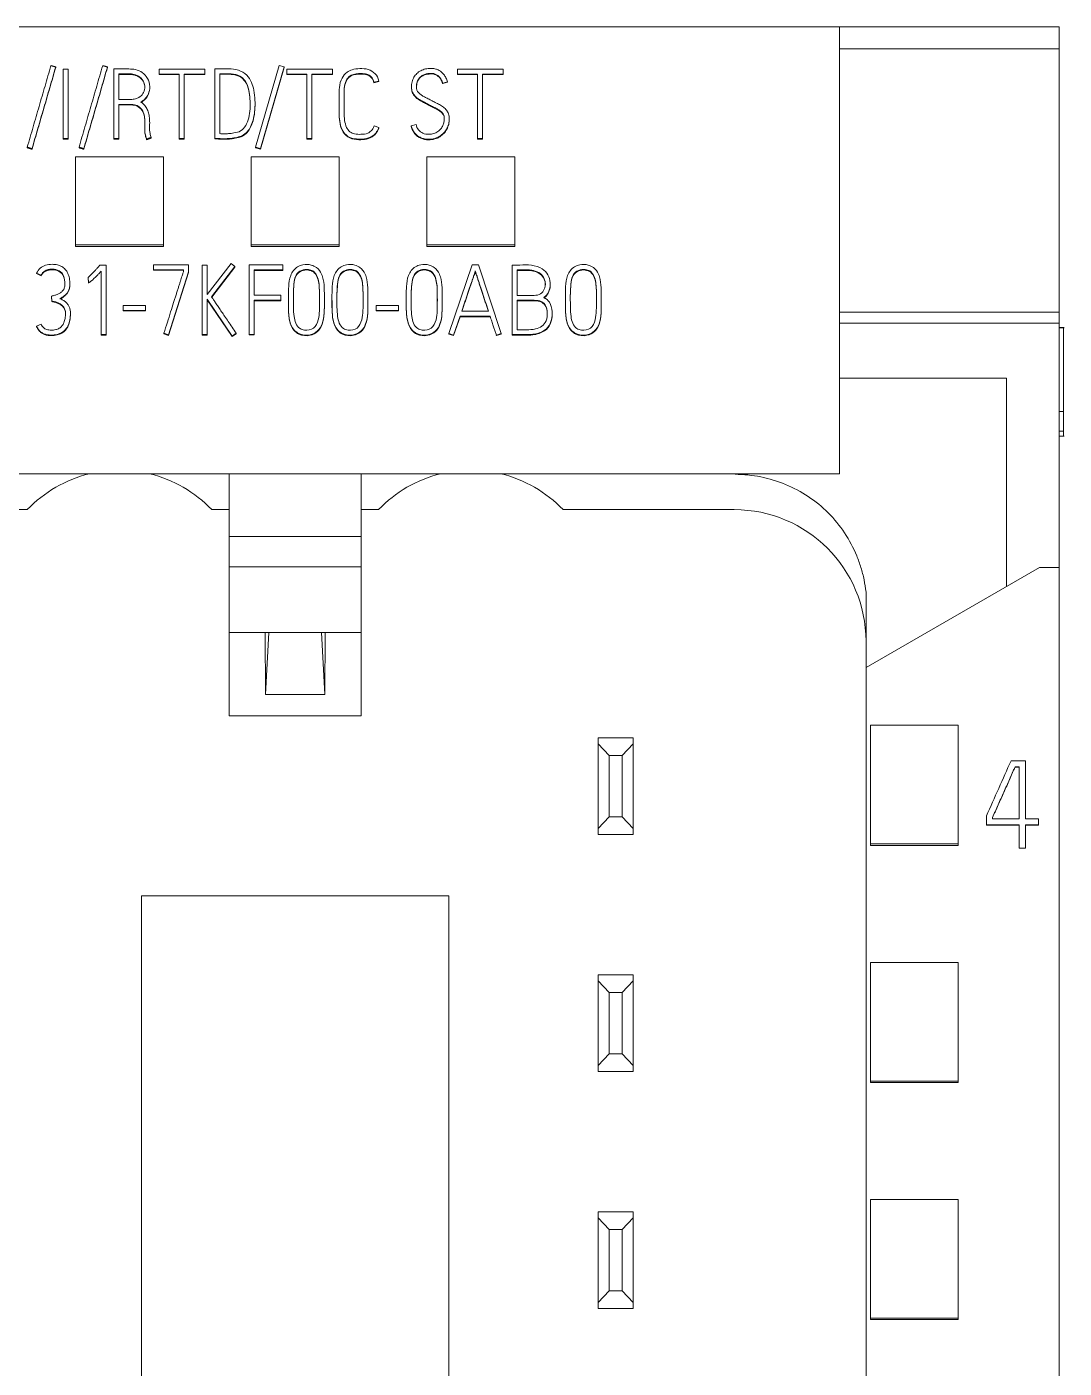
# Model space of a CAD drawing. Header units: millimetres. Extents: x 0 to 594, y 0 to 420.
# Drawn here: x 113.73 to 137.36, y 347.64 to 378.2 of the extents above; entities that cross this region are included whole.
import ezdxf

# ---------------------------------------------------------------- set-up
doc = ezdxf.new("R2010")
doc.units = ezdxf.units.MM
doc.layers.add('1', color=7, linetype='Continuous')

msp = doc.modelspace()

# ---------------------------------------------------------------- linework, layer by layer
at = {"layer": '1', "color": 7, "linetype": 'Continuous', "lineweight": 13}
for p, q in [((132.244, 378.201), (107.444, 378.201)), ((132.244, 378.201), (137.244, 378.201)), ((132.244, 368.018), (132.244, 378.201)), ((137.244, 378.201), (137.244, 377.701)), ((137.244, 377.701), (132.244, 377.701)), ((137.244, 371.701), (137.244, 377.701)), ((114.391, 377.287), (114.391, 377.274)), ((115.57, 377.287), (115.57, 377.274)), ((116.744, 377.126), (116.744, 377.114)), ((117.789, 377.126), (117.789, 377.114)), ((119.482, 377.318), (118.943, 375.458)), ((119.052, 375.427), (119.591, 377.287)), ((119.052, 375.414), (119.591, 377.274)), ((119.591, 377.287), (119.482, 377.318)), ((119.591, 377.287), (119.591, 377.274)), ((119.651, 377.126), (119.651, 377.114)), ((120.696, 377.126), (120.696, 377.114)), ((123.539, 377.239), (123.539, 377.126)), ((124.584, 377.239), (123.539, 377.239)), ((123.539, 377.126), (123.539, 377.114)), ((123.539, 377.126), (123.996, 377.126)), ((123.996, 377.126), (123.996, 375.654)), ((124.109, 375.654), (124.109, 377.126)), ((124.109, 377.126), (124.584, 377.126)), ((124.584, 377.126), (124.584, 377.239)), ((124.584, 377.126), (124.584, 377.114)), ((116.533, 376.819), (116.533, 376.84)), ((121.748, 376.966), (121.639, 376.939)), ((121.748, 376.953), (121.639, 376.927)), ((121.639, 376.939), (121.639, 376.927)), ((121.748, 376.966), (121.748, 376.953)), ((122.493, 376.83), (122.493, 376.817)), ((123.204, 376.919), (123.312, 376.95)), ((123.204, 376.907), (123.312, 376.938)), ((123.204, 376.919), (123.204, 376.907)), ((123.312, 376.95), (123.312, 376.938)), ((123.539, 377.114), (123.996, 377.114)), ((124.109, 377.114), (124.584, 377.114)), ((120.845, 376.604), (120.845, 376.592)), ((118.93, 376.424), (118.93, 376.437)), ((120.844, 376.304), (120.844, 376.292)), ((120.845, 376.469), (120.845, 376.482)), ((121.641, 375.942), (121.746, 375.905)), ((121.746, 375.905), (121.746, 375.892)), ((122.596, 375.977), (122.487, 375.947)), ((122.487, 375.947), (122.487, 375.934)), ((123.355, 376.092), (123.355, 376.105)), ((114.562, 375.654), (114.562, 375.641)), ((114.673, 375.654), (114.673, 375.641)), ((115.712, 375.654), (115.712, 375.641)), ((115.825, 375.654), (115.825, 375.641)), ((116.419, 375.87), (116.419, 375.851)), ((116.462, 375.643), (116.462, 375.63)), ((116.566, 375.682), (116.566, 375.67)), ((117.201, 375.654), (117.201, 375.641)), ((117.314, 375.654), (117.314, 375.641)), ((118.015, 375.665), (118.015, 375.652)), ((120.108, 375.654), (120.108, 375.641)), ((120.221, 375.654), (120.221, 375.641)), ((123.996, 375.654), (124.109, 375.654)), ((123.996, 375.654), (123.996, 375.641)), ((123.996, 375.641), (124.109, 375.641)), ((124.109, 375.654), (124.109, 375.641)), ((113.743, 375.458), (113.743, 375.445)), ((113.852, 375.427), (113.852, 375.414)), ((114.922, 375.458), (114.922, 375.445)), ((115.031, 375.427), (115.031, 375.414)), ((118.943, 375.458), (119.052, 375.427)), ((118.943, 375.458), (118.943, 375.445)), ((118.943, 375.445), (119.052, 375.414)), ((119.052, 375.427), (119.052, 375.414)), ((114.844, 375.237), (114.844, 373.238)), ((116.844, 375.237), (114.844, 375.237)), ((116.844, 373.238), (116.844, 375.237)), ((118.844, 375.237), (118.844, 373.238)), ((120.844, 375.237), (118.844, 375.237)), ((120.844, 373.238), (120.844, 375.237)), ((122.844, 375.237), (122.844, 373.238)), ((124.844, 375.237), (122.844, 375.237)), ((124.844, 373.238), (124.844, 375.237)), ((114.844, 373.238), (114.844, 373.2)), ((114.844, 373.238), (116.844, 373.238)), ((114.844, 373.2), (116.844, 373.2)), ((116.844, 373.238), (116.844, 373.2)), ((118.844, 373.238), (118.844, 373.2)), ((118.844, 373.238), (120.844, 373.238)), ((118.844, 373.2), (120.844, 373.2)), ((120.844, 373.238), (120.844, 373.2)), ((122.844, 373.238), (122.844, 373.2)), ((122.844, 373.238), (124.844, 373.238)), ((122.844, 373.2), (124.844, 373.2)), ((124.844, 373.238), (124.844, 373.2)), ((113.956, 372.592), (113.956, 372.58)), ((113.956, 372.592), (114.059, 372.542)), ((113.956, 372.58), (114.059, 372.529)), ((114.059, 372.542), (114.059, 372.529)), ((115.397, 372.768), (115.537, 372.768)), ((115.426, 371.188), (115.426, 372.632)), ((115.537, 372.768), (115.537, 371.188)), ((116.617, 372.779), (116.617, 372.667)), ((117.416, 372.779), (116.617, 372.779)), ((116.617, 372.667), (116.617, 372.655)), ((116.617, 372.667), (117.305, 372.667)), ((116.617, 372.655), (117.305, 372.655)), ((116.961, 371.184), (117.416, 372.619)), ((116.961, 371.171), (117.416, 372.606)), ((117.305, 372.667), (117.305, 372.636)), ((117.416, 372.619), (117.416, 372.779)), ((117.416, 372.619), (117.416, 372.606)), ((117.727, 372.773), (117.727, 371.19)), ((117.84, 372.773), (117.727, 372.773)), ((118.384, 372.806), (117.84, 372.104)), ((117.84, 372.104), (117.84, 372.773)), ((117.94, 372.049), (118.472, 372.74)), ((117.944, 372.042), (118.472, 372.727)), ((118.472, 372.74), (118.384, 372.806)), ((118.472, 372.74), (118.472, 372.727)), ((118.799, 372.777), (118.799, 371.195)), ((119.56, 372.777), (118.799, 372.777)), ((118.912, 372.084), (118.912, 372.665)), ((118.912, 372.665), (119.56, 372.665)), ((118.912, 372.652), (119.56, 372.652)), ((119.56, 372.665), (119.56, 372.777)), ((119.56, 372.665), (119.56, 372.652)), ((123.876, 372.779), (123.346, 371.214)), ((124.018, 372.779), (123.876, 372.779)), ((123.947, 372.639), (123.947, 372.626)), ((124.535, 371.214), (124.018, 372.779)), ((124.786, 371.19), (124.786, 372.775)), ((124.899, 372.663), (124.899, 372.082)), ((114.713, 372.332), (114.713, 372.353)), ((115.128, 372.494), (115.128, 372.481)), ((115.135, 372.377), (115.128, 372.494)), ((115.135, 372.364), (115.128, 372.481)), ((115.135, 372.377), (115.135, 372.364)), ((125.654, 372.327), (125.654, 372.348)), ((114.296, 372.064), (114.296, 372.051)), ((114.296, 372.064), (114.303, 371.954)), ((114.296, 372.051), (114.303, 371.941)), ((114.303, 371.954), (114.303, 371.941)), ((117.84, 371.19), (117.84, 371.994)), ((117.84, 371.994), (118.408, 371.157)), ((117.84, 371.981), (118.408, 371.144)), ((119.52, 372.084), (118.912, 372.084)), ((118.912, 371.195), (118.912, 371.974)), ((118.912, 371.974), (119.52, 371.974)), ((118.912, 371.961), (119.52, 371.961)), ((119.52, 371.974), (119.52, 372.084)), ((119.52, 371.974), (119.52, 371.961)), ((119.69, 372.041), (119.69, 372.028)), ((120.51, 371.998), (120.51, 372.01)), ((120.682, 372.041), (120.682, 372.028)), ((121.502, 371.998), (121.502, 372.01)), ((122.373, 372.041), (122.373, 372.028)), ((123.193, 371.998), (123.193, 372.01)), ((124.899, 371.972), (124.899, 371.3)), ((125.997, 372.041), (125.997, 372.028)), ((126.816, 371.998), (126.816, 372.01)), ((114.727, 371.645), (114.727, 371.667)), ((115.927, 371.853), (115.927, 371.741)), ((116.433, 371.853), (115.927, 371.853)), ((115.927, 371.741), (115.927, 371.728)), ((115.927, 371.741), (116.433, 371.741)), ((115.927, 371.728), (116.433, 371.728)), ((116.433, 371.741), (116.433, 371.853)), ((116.433, 371.741), (116.433, 371.728)), ((121.692, 371.853), (121.692, 371.741)), ((122.198, 371.853), (121.692, 371.853)), ((121.692, 371.741), (121.692, 371.728)), ((121.692, 371.741), (122.198, 371.741)), ((121.692, 371.728), (122.198, 371.728)), ((122.198, 371.741), (122.198, 371.853)), ((122.198, 371.741), (122.198, 371.728)), ((124.247, 371.721), (123.636, 371.721)), ((125.699, 371.655), (125.699, 371.668)), ((132.244, 371.701), (137.244, 371.701)), ((137.244, 371.702), (137.244, 371.451)), ((114.059, 371.426), (113.956, 371.38)), ((113.956, 371.38), (113.956, 371.367)), ((123.452, 371.179), (123.599, 371.608)), ((123.452, 371.167), (123.599, 371.596)), ((123.599, 371.608), (123.599, 371.596)), ((123.599, 371.608), (124.284, 371.608)), ((123.599, 371.596), (124.284, 371.596)), ((124.284, 371.608), (124.284, 371.596)), ((132.244, 371.451), (137.244, 371.451)), ((137.244, 371.451), (137.244, 365.882)), ((137.357, 371.351), (137.244, 371.351)), ((137.357, 371.345), (137.244, 371.345)), ((115.426, 371.188), (115.426, 371.175)), ((115.537, 371.188), (115.426, 371.188)), ((115.537, 371.175), (115.426, 371.175)), ((115.537, 371.188), (115.537, 371.175)), ((116.855, 371.219), (116.961, 371.184)), ((116.855, 371.219), (116.855, 371.206)), ((116.855, 371.206), (116.961, 371.171)), ((116.961, 371.184), (116.961, 371.171)), ((117.727, 371.19), (117.727, 371.178)), ((117.727, 371.19), (117.84, 371.19)), ((117.727, 371.178), (117.84, 371.178)), ((117.84, 371.19), (117.84, 371.178)), ((118.408, 371.157), (118.501, 371.221)), ((118.408, 371.144), (118.501, 371.208)), ((118.408, 371.157), (118.408, 371.144)), ((118.501, 371.221), (118.501, 371.208)), ((118.799, 371.195), (118.912, 371.195)), ((118.799, 371.195), (118.799, 371.182)), ((118.799, 371.182), (118.912, 371.182)), ((118.912, 371.195), (118.912, 371.182)), ((123.346, 371.214), (123.346, 371.202)), ((123.346, 371.214), (123.452, 371.179)), ((123.346, 371.202), (123.452, 371.167)), ((123.452, 371.179), (123.452, 371.167)), ((124.424, 371.174), (124.426, 371.167)), ((124.426, 371.179), (124.535, 371.214)), ((124.426, 371.167), (124.535, 371.202)), ((124.426, 371.179), (124.426, 371.167)), ((124.535, 371.214), (124.535, 371.202)), ((124.786, 371.19), (124.786, 371.178)), ((132.244, 370.196), (136.044, 370.196)), ((136.044, 365.449), (136.044, 370.196)), ((137.344, 369.436), (137.244, 369.436)), ((137.344, 369.436), (137.344, 368.986)), ((137.344, 368.986), (137.244, 368.986)), ((137.244, 368.876), (137.357, 368.876)), ((137.244, 368.874), (137.357, 368.874)), ((132.244, 368.018), (107.444, 368.018)), ((118.344, 368.018), (118.344, 366.591)), ((121.344, 368.018), (121.344, 366.591)), ((113.744, 367.201), (109.844, 367.201)), ((118.344, 367.201), (117.944, 367.201)), ((121.744, 367.201), (121.344, 367.201)), ((129.844, 367.201), (125.944, 367.201)), ((118.344, 366.591), (118.344, 365.902)), ((118.344, 366.591), (121.344, 366.591)), ((121.344, 366.591), (121.344, 365.902)), ((118.344, 365.902), (118.344, 364.401)), ((118.344, 365.902), (121.344, 365.902)), ((121.344, 365.902), (121.344, 364.401)), ((132.844, 363.601), (136.794, 365.882)), ((137.244, 365.882), (136.794, 365.882)), ((137.244, 365.882), (137.244, 252.464)), ((132.844, 365.322), (132.844, 363.601)), ((118.344, 364.401), (118.344, 362.501)), ((118.344, 364.401), (121.344, 364.401)), ((119.162, 364.401), (119.17, 362.991)), ((119.244, 364.401), (119.17, 362.991)), ((120.518, 362.991), (120.444, 364.401)), ((120.518, 362.991), (120.526, 364.401)), ((121.344, 364.401), (121.344, 362.501)), ((132.844, 254.786), (132.844, 363.601)), ((119.17, 362.991), (120.518, 362.991)), ((121.344, 362.501), (118.344, 362.501)), ((132.944, 359.584), (132.944, 362.288)), ((132.944, 362.288), (134.944, 362.288)), ((134.944, 359.584), (134.944, 362.288)), ((126.744, 362.001), (127.544, 362.001)), ((126.744, 361.868), (126.744, 362.001)), ((126.994, 361.601), (126.744, 361.868)), ((126.744, 359.935), (126.744, 361.868)), ((127.544, 361.868), (127.294, 361.601)), ((127.544, 362.001), (127.544, 361.868)), ((127.544, 361.868), (127.544, 359.935)), ((127.294, 361.601), (126.994, 361.601)), ((126.994, 361.601), (126.994, 360.201)), ((127.294, 360.201), (127.294, 361.601)), ((136.147, 361.481), (136.477, 361.481)), ((136.238, 361.343), (136.238, 361.336)), ((136.335, 361.343), (136.238, 361.343)), ((136.238, 361.336), (136.335, 361.336)), ((136.335, 360.156), (136.335, 361.343)), ((136.477, 361.481), (136.477, 360.156)), ((126.744, 359.935), (126.994, 360.201)), ((126.994, 360.201), (127.294, 360.201)), ((127.294, 360.201), (127.544, 359.935)), ((135.586, 360.018), (135.586, 360.222)), ((135.586, 360.018), (135.586, 360.012)), ((136.335, 360.018), (135.586, 360.018)), ((135.586, 360.012), (136.335, 360.012)), ((135.725, 360.192), (135.725, 360.156)), ((135.725, 360.156), (136.335, 360.156)), ((136.335, 359.491), (136.335, 360.018)), ((136.477, 360.156), (136.771, 360.156)), ((136.477, 360.018), (136.477, 359.491)), ((136.771, 360.018), (136.477, 360.018)), ((136.477, 360.012), (136.771, 360.012)), ((136.771, 360.156), (136.771, 360.018)), ((136.771, 360.018), (136.771, 360.012)), ((126.744, 359.801), (126.744, 359.935)), ((127.544, 359.801), (126.744, 359.801)), ((127.544, 359.935), (127.544, 359.801)), ((132.944, 359.55), (132.944, 359.584)), ((132.944, 359.584), (134.944, 359.584)), ((132.944, 359.55), (134.944, 359.55)), ((134.944, 359.55), (134.944, 359.584)), ((136.335, 359.491), (136.335, 359.485)), ((136.477, 359.491), (136.335, 359.491)), ((136.335, 359.485), (136.477, 359.485)), ((136.477, 359.491), (136.477, 359.485)), ((116.344, 358.401), (123.344, 358.401)), ((116.344, 257.501), (116.344, 358.401)), ((123.344, 358.401), (123.344, 257.501)), ((132.944, 354.183), (132.944, 356.886)), ((132.944, 356.886), (134.944, 356.886)), ((134.944, 354.183), (134.944, 356.886)), ((126.744, 356.601), (127.544, 356.601)), ((126.744, 356.468), (126.744, 356.601)), ((126.994, 356.201), (126.744, 356.468)), ((126.744, 354.535), (126.744, 356.468)), ((127.544, 356.468), (127.294, 356.201)), ((127.544, 356.601), (127.544, 356.468)), ((127.544, 356.468), (127.544, 354.535)), ((127.294, 356.201), (126.994, 356.201)), ((126.994, 356.201), (126.994, 354.801)), ((127.294, 354.801), (127.294, 356.201)), ((126.744, 354.535), (126.994, 354.801)), ((126.744, 354.401), (126.744, 354.535)), ((126.994, 354.801), (127.294, 354.801)), ((127.294, 354.801), (127.544, 354.535)), ((127.544, 354.535), (127.544, 354.401)), ((127.544, 354.401), (126.744, 354.401)), ((132.944, 354.183), (134.944, 354.183)), ((132.944, 354.15), (132.944, 354.183)), ((132.944, 354.15), (134.944, 354.15)), ((134.944, 354.15), (134.944, 354.183)), ((132.944, 348.781), (132.944, 351.484)), ((132.944, 351.484), (134.944, 351.484)), ((134.944, 348.781), (134.944, 351.484)), ((126.744, 351.201), (127.544, 351.201)), ((126.744, 351.068), (126.744, 351.201)), ((127.544, 351.201), (127.544, 351.068)), ((126.994, 350.801), (126.744, 351.068)), ((126.744, 349.135), (126.744, 351.068)), ((127.544, 351.068), (127.294, 350.801)), ((127.544, 351.068), (127.544, 349.135)), ((127.294, 350.801), (126.994, 350.801)), ((126.994, 350.801), (126.994, 349.401)), ((127.294, 349.401), (127.294, 350.801)), ((126.744, 349.135), (126.994, 349.401)), ((126.994, 349.401), (127.294, 349.401)), ((127.294, 349.401), (127.544, 349.135)), ((126.744, 349.001), (126.744, 349.135)), ((127.544, 349.001), (126.744, 349.001)), ((127.544, 349.135), (127.544, 349.001)), ((132.944, 348.75), (132.944, 348.781)), ((132.944, 348.781), (134.944, 348.781)), ((132.944, 348.75), (134.944, 348.75)), ((134.944, 348.75), (134.944, 348.781))]:
    msp.add_line(p, q, dxfattribs=at)
for centre, radius, start, end in [((115.844, 365.201), 2.9, 103.753, 136.3972), ((115.844, 365.201), 2.9, 43.6028, 76.247), ((123.844, 365.201), 2.9, 103.753, 136.3972), ((123.844, 365.201), 2.9, 43.6028, 76.247), ((129.844, 364.201), 3, 0, 90)]:
    msp.add_arc(centre, radius, start, end, dxfattribs=at)
msp.add_ellipse((113.278, 250.351), major_axis=(434.343, 981.536), ratio=0.022534, start_param=1.46731, end_param=1.4686, dxfattribs=at)
for points, degree in [([(114.283, 377.318), (113.743, 375.458)], 1), ([(113.852, 375.427), (114.391, 377.287)], 1), ([(113.852, 375.414), (114.391, 377.274)], 1), ([(114.391, 377.287), (114.283, 377.318)], 1), ([(114.562, 375.654), (114.562, 377.236)], 1), ([(114.562, 377.236), (114.673, 377.236)], 1), ([(114.673, 377.236), (114.673, 375.654)], 1), ([(114.922, 375.458), (115.461, 377.318)], 1), ([(115.57, 377.287), (115.031, 375.427)], 1), ([(115.57, 377.274), (115.031, 375.414)], 1), ([(115.461, 377.318), (115.57, 377.287)], 1), ([(115.712, 375.654), (115.712, 377.241)], 1), ([(115.825, 377.129), (115.825, 376.547)], 1), ([(116.744, 377.126), (116.744, 377.239)], 1), ([(116.744, 377.239), (117.789, 377.239)], 1), ([(117.201, 377.126), (116.744, 377.126)], 1), ([(117.201, 375.654), (117.201, 377.126)], 1), ([(117.314, 377.126), (117.314, 375.654)], 1), ([(117.789, 377.126), (117.314, 377.126)], 1), ([(117.789, 377.239), (117.789, 377.126)], 1), ([(118.015, 375.665), (118.015, 377.245)], 1), ([(118.128, 377.133), (118.128, 375.768)], 1), ([(119.651, 377.239), (119.651, 377.126)], 1), ([(120.696, 377.239), (119.651, 377.239)], 1), ([(119.651, 377.126), (120.108, 377.126)], 1), ([(120.108, 377.126), (120.108, 375.654)], 1), ([(120.221, 375.654), (120.221, 377.126)], 1), ([(120.221, 377.126), (120.696, 377.126)], 1), ([(120.696, 377.126), (120.696, 377.239)], 1), ([(117.201, 377.114), (116.744, 377.114)], 1), ([(117.789, 377.114), (117.314, 377.114)], 1), ([(119.651, 377.114), (120.108, 377.114)], 1), ([(120.221, 377.114), (120.696, 377.114)], 1), ([(115.825, 376.435), (115.825, 375.654)], 1), ([(114.673, 375.654), (114.562, 375.654)], 1), ([(114.673, 375.641), (114.562, 375.641)], 1), ([(115.825, 375.654), (115.712, 375.654)], 1), ([(115.825, 375.641), (115.712, 375.641)], 1), ([(116.566, 375.682), (116.462, 375.643)], 1), ([(116.566, 375.67), (116.462, 375.63)], 1), ([(117.314, 375.654), (117.201, 375.654)], 1), ([(117.314, 375.641), (117.201, 375.641)], 1), ([(120.108, 375.654), (120.221, 375.654)], 1), ([(120.108, 375.641), (120.221, 375.641)], 1), ([(113.743, 375.458), (113.852, 375.427)], 1), ([(113.743, 375.445), (113.852, 375.414)], 1), ([(115.031, 375.427), (114.922, 375.458)], 1), ([(115.031, 375.414), (114.922, 375.445)], 1), ([(132.729, 365.882), (132.757, 365.791), (132.804, 365.606), (132.834, 365.418), (132.844, 365.322)], 3)]:
    msp.add_open_spline(points, degree=degree, dxfattribs=at)
for points, knots in [([(115.712, 377.241), (115.772, 377.241), (115.876, 377.241), (116.028, 377.241), (116.176, 377.242), (116.333, 377.191), (116.471, 377.071), (116.542, 376.896), (116.528, 376.722), (116.466, 376.598), (116.393, 376.529), (116.347, 376.501), (116.327, 376.49)], [0, 0, 0, 0, 0.12344, 0.212385, 0.309987, 0.42512, 0.54091, 0.673529, 0.797304, 0.889185, 0.953588, 1, 1, 1, 1]), ([(115.825, 376.547), (115.87, 376.547), (115.932, 376.547), (116.023, 376.548), (116.106, 376.546), (116.2, 376.554), (116.3, 376.595), (116.389, 376.674), (116.426, 376.796), (116.414, 376.923), (116.344, 377.041), (116.219, 377.117), (116.087, 377.131), (115.958, 377.128), (115.873, 377.129), (115.825, 377.129)], [0, 0, 0, 0, 0.089288, 0.123818, 0.180598, 0.252983, 0.309178, 0.39404, 0.480521, 0.552186, 0.644985, 0.743769, 0.831148, 0.90497, 1, 1, 1, 1]), ([(116.42, 376.817), (116.42, 376.844), (116.409, 376.918), (116.344, 377.029), (116.219, 377.104), (116.087, 377.118), (115.958, 377.115), (115.873, 377.116), (115.825, 377.116)], [0, 0, 0, 0, 0.108412, 0.293173, 0.489849, 0.663819, 0.810797, 1, 1, 1, 1]), ([(118.015, 377.245), (118.071, 377.246), (118.175, 377.247), (118.354, 377.248), (118.555, 377.232), (118.748, 377.116), (118.858, 376.941), (118.912, 376.743), (118.931, 376.535), (118.931, 376.321), (118.904, 376.127), (118.852, 375.964), (118.78, 375.832), (118.678, 375.735), (118.547, 375.686), (118.419, 375.663), (118.294, 375.652), (118.162, 375.651), (118.069, 375.658), (118.015, 375.665)], [0, 0, 0, 0, 0.056943, 0.107616, 0.184523, 0.260876, 0.329966, 0.393781, 0.471964, 0.545416, 0.616265, 0.673522, 0.721942, 0.770903, 0.814889, 0.864088, 0.904492, 0.944165, 1, 1, 1, 1]), ([(118.128, 375.768), (118.159, 375.767), (118.226, 375.765), (118.333, 375.767), (118.461, 375.783), (118.612, 375.816), (118.732, 375.952), (118.793, 376.132), (118.822, 376.34), (118.818, 376.553), (118.796, 376.77), (118.729, 376.958), (118.582, 377.103), (118.405, 377.134), (118.252, 377.133), (118.165, 377.133), (118.128, 377.133)], [0, 0, 0, 0, 0.039718, 0.085391, 0.137353, 0.205809, 0.277792, 0.359236, 0.449004, 0.549223, 0.634175, 0.731709, 0.80125, 0.889293, 0.952557, 1, 1, 1, 1]), ([(118.819, 376.416), (118.819, 376.461), (118.814, 376.572), (118.796, 376.758), (118.729, 376.946), (118.582, 377.091), (118.405, 377.122), (118.252, 377.12), (118.165, 377.121), (118.128, 377.12)], [0, 0, 0, 0, 0.115337, 0.282058, 0.473471, 0.609948, 0.782735, 0.906892, 1, 1, 1, 1]), ([(121.746, 375.905), (121.738, 375.879), (121.712, 375.816), (121.626, 375.716), (121.473, 375.644), (121.284, 375.64), (121.084, 375.66), (120.922, 375.806), (120.861, 376.002), (120.841, 376.21), (120.846, 376.422), (120.844, 376.627), (120.847, 376.832), (120.889, 377.026), (121.006, 377.167), (121.153, 377.234), (121.32, 377.255), (121.507, 377.246), (121.682, 377.143), (121.733, 377.034), (121.748, 376.966)], [0, 0, 0, 0, 0.023749, 0.063372, 0.118592, 0.172501, 0.236244, 0.297229, 0.359591, 0.421629, 0.490644, 0.554667, 0.610982, 0.680492, 0.733777, 0.772528, 0.826559, 0.886213, 0.942216, 1, 1, 1, 1]), ([(121.639, 376.939), (121.629, 376.991), (121.592, 377.067), (121.473, 377.131), (121.351, 377.14), (121.233, 377.133), (121.11, 377.106), (121.005, 377.003), (120.96, 376.837), (120.957, 376.655), (120.958, 376.46), (120.957, 376.266), (120.962, 376.077), (121.002, 375.919), (121.081, 375.801), (121.207, 375.751), (121.346, 375.751), (121.481, 375.761), (121.589, 375.835), (121.627, 375.897), (121.641, 375.942)], [0, 0, 0, 0, 0.052928, 0.097969, 0.144851, 0.190624, 0.232935, 0.284925, 0.348337, 0.424764, 0.49245, 0.572241, 0.64631, 0.708712, 0.757514, 0.801091, 0.856423, 0.915681, 0.949914, 1, 1, 1, 1]), ([(121.639, 376.927), (121.629, 376.978), (121.592, 377.054), (121.473, 377.119), (121.351, 377.127), (121.233, 377.121), (121.11, 377.093), (121.005, 376.99), (120.96, 376.824), (120.957, 376.643), (120.958, 376.472), (120.958, 376.368), (120.958, 376.323)], [0, 0, 0, 0, 0.097342, 0.180178, 0.266401, 0.350584, 0.428399, 0.524015, 0.640638, 0.781197, 0.905681, 1, 1, 1, 1]), ([(122.487, 375.947), (122.496, 375.915), (122.519, 375.856), (122.568, 375.778), (122.631, 375.716), (122.706, 375.672), (122.793, 375.646), (122.878, 375.639), (122.956, 375.643), (123.022, 375.657), (123.083, 375.68), (123.138, 375.71), (123.188, 375.745), (123.231, 375.786), (123.268, 375.832), (123.299, 375.881), (123.323, 375.935), (123.341, 375.991), (123.352, 376.048), (123.356, 376.106), (123.352, 376.162), (123.34, 376.215), (123.318, 376.262), (123.29, 376.302), (123.257, 376.34), (123.219, 376.372), (123.178, 376.402), (123.133, 376.429), (123.085, 376.454), (123.035, 376.478), (122.986, 376.504), (122.939, 376.529), (122.894, 376.552), (122.852, 376.574), (122.811, 376.594), (122.773, 376.614), (122.738, 376.635), (122.706, 376.656), (122.677, 376.678), (122.653, 376.702), (122.633, 376.728), (122.617, 376.758), (122.608, 376.791), (122.606, 376.837), (122.609, 376.89), (122.621, 376.947), (122.642, 376.995), (122.67, 377.034), (122.7, 377.066), (122.734, 377.092), (122.771, 377.111), (122.808, 377.125), (122.846, 377.133), (122.881, 377.138), (122.913, 377.141), (122.946, 377.142), (122.98, 377.14), (123.017, 377.133), (123.049, 377.12), (123.078, 377.103), (123.104, 377.084), (123.126, 377.062), (123.145, 377.039), (123.162, 377.014), (123.176, 376.989), (123.187, 376.965), (123.197, 376.942), (123.202, 376.927), (123.204, 376.919)], [0, 0, 0, 0, 0.030216, 0.057834, 0.084112, 0.110126, 0.13699, 0.166062, 0.187444, 0.207786, 0.227532, 0.246694, 0.265147, 0.28321, 0.301078, 0.318906, 0.33698, 0.354995, 0.372624, 0.390132, 0.408102, 0.424528, 0.439934, 0.454952, 0.469937, 0.485134, 0.500714, 0.516729, 0.533253, 0.550073, 0.566929, 0.583824, 0.598837, 0.613277, 0.627146, 0.64033, 0.652736, 0.664395, 0.675364, 0.685785, 0.695827, 0.705789, 0.716159, 0.727332, 0.74751, 0.765141, 0.780786, 0.795151, 0.808601, 0.821478, 0.833928, 0.845962, 0.857807, 0.868933, 0.878649, 0.88698, 0.899043, 0.910208, 0.920757, 0.930874, 0.940594, 0.950061, 0.959303, 0.96829, 0.9771, 0.985473, 0.993098, 1, 1, 1, 1]), ([(123.312, 376.95), (123.303, 376.981), (123.281, 377.039), (123.233, 377.115), (123.174, 377.177), (123.105, 377.222), (123.026, 377.249), (122.948, 377.256), (122.877, 377.252), (122.815, 377.242), (122.757, 377.226), (122.704, 377.203), (122.656, 377.174), (122.615, 377.139), (122.579, 377.099), (122.549, 377.053), (122.524, 377.003), (122.506, 376.948), (122.496, 376.889), (122.492, 376.83), (122.496, 376.776), (122.507, 376.728), (122.527, 376.686), (122.553, 376.649), (122.583, 376.615), (122.618, 376.584), (122.656, 376.556), (122.698, 376.529), (122.743, 376.505), (122.79, 376.482), (122.837, 376.457), (122.883, 376.431), (122.929, 376.407), (122.973, 376.384), (123.017, 376.364), (123.058, 376.344), (123.096, 376.322), (123.131, 376.3), (123.163, 376.275), (123.189, 376.248), (123.212, 376.219), (123.23, 376.185), (123.239, 376.147), (123.242, 376.108), (123.24, 376.069), (123.233, 376.031), (123.223, 375.992), (123.208, 375.952), (123.188, 375.914), (123.162, 375.877), (123.131, 375.844), (123.094, 375.814), (123.051, 375.788), (123.002, 375.767), (122.946, 375.755), (122.862, 375.75), (122.752, 375.765), (122.644, 375.85), (122.604, 375.932), (122.596, 375.977)], [0, 0, 0, 0, 0.029502, 0.056552, 0.082213, 0.107035, 0.131706, 0.157625, 0.177725, 0.196768, 0.215008, 0.232485, 0.249262, 0.265692, 0.282067, 0.298646, 0.315747, 0.333416, 0.35172, 0.370963, 0.387214, 0.402039, 0.415923, 0.429557, 0.443355, 0.457518, 0.472137, 0.48722, 0.502837, 0.518847, 0.535063, 0.551489, 0.567151, 0.582304, 0.596956, 0.611001, 0.624363, 0.637091, 0.649186, 0.660727, 0.671894, 0.683121, 0.695107, 0.708316, 0.719066, 0.730707, 0.743348, 0.756492, 0.769735, 0.783289, 0.797204, 0.811603, 0.826753, 0.842746, 0.859925, 0.878764, 0.920226, 0.957605, 1, 1, 1, 1]), ([(122.607, 376.822), (122.607, 376.841), (122.61, 376.88), (122.621, 376.935), (122.642, 376.982), (122.67, 377.021), (122.7, 377.054), (122.734, 377.079), (122.771, 377.098), (122.808, 377.113), (122.846, 377.121), (122.881, 377.125), (122.913, 377.128), (122.946, 377.13), (122.98, 377.128), (123.017, 377.12), (123.049, 377.107), (123.078, 377.09), (123.104, 377.071), (123.126, 377.049), (123.145, 377.026), (123.162, 377.002), (123.176, 376.977), (123.187, 376.952), (123.197, 376.929), (123.202, 376.914), (123.204, 376.907)], [0, 0, 0, 0, 0.065823, 0.131059, 0.188942, 0.242091, 0.291852, 0.339495, 0.385558, 0.430084, 0.473906, 0.515072, 0.551021, 0.581842, 0.626473, 0.667782, 0.706813, 0.744244, 0.780205, 0.815232, 0.849428, 0.882676, 0.915274, 0.946254, 0.974465, 1, 1, 1, 1]), ([(116.533, 376.816), (116.532, 376.776), (116.519, 376.691), (116.466, 376.585), (116.393, 376.516), (116.347, 376.488), (116.327, 376.478)], [0, 0, 0, 0, 0.287457, 0.610451, 0.836848, 1, 1, 1, 1]), ([(122.494, 376.823), (122.493, 376.82), (122.493, 376.8), (122.496, 376.763), (122.507, 376.715), (122.527, 376.673), (122.553, 376.636), (122.583, 376.602), (122.618, 376.571), (122.656, 376.543), (122.698, 376.517), (122.743, 376.493), (122.79, 376.469), (122.837, 376.444), (122.883, 376.418), (122.929, 376.394), (122.973, 376.372), (123.017, 376.351), (123.058, 376.331), (123.096, 376.31), (123.131, 376.287), (123.163, 376.262), (123.189, 376.235), (123.212, 376.206), (123.23, 376.173), (123.239, 376.135), (123.241, 376.108), (123.241, 376.094)], [0, 0, 0, 0, 0.008262, 0.056111, 0.099761, 0.14064, 0.180782, 0.221408, 0.263107, 0.306149, 0.350557, 0.396538, 0.443676, 0.491422, 0.539784, 0.585899, 0.630514, 0.673652, 0.715005, 0.754346, 0.79182, 0.827432, 0.861414, 0.894293, 0.927346, 0.962637, 1, 1, 1, 1]), ([(116.462, 375.643), (116.453, 375.666), (116.435, 375.724), (116.418, 375.811), (116.42, 375.92), (116.421, 376.034), (116.415, 376.164), (116.379, 376.294), (116.284, 376.399), (116.161, 376.436), (116.039, 376.435), (115.931, 376.435), (115.855, 376.435), (115.825, 376.435)], [0, 0, 0, 0, 0.058362, 0.147548, 0.210274, 0.321349, 0.421076, 0.521608, 0.638952, 0.741815, 0.819433, 0.927807, 1, 1, 1, 1]), ([(116.42, 375.962), (116.42, 375.983), (116.42, 376.046), (116.415, 376.151), (116.379, 376.281), (116.284, 376.386), (116.161, 376.424), (116.039, 376.422), (115.931, 376.423), (115.855, 376.422), (115.825, 376.422)], [0, 0, 0, 0, 0.070739, 0.207293, 0.344948, 0.505625, 0.646474, 0.752753, 0.901148, 1, 1, 1, 1]), ([(116.327, 376.49), (116.347, 376.477), (116.395, 376.442), (116.455, 376.366), (116.503, 376.267), (116.524, 376.161), (116.531, 376.062), (116.531, 375.958), (116.527, 375.863), (116.538, 375.765), (116.554, 375.712), (116.566, 375.682)], [0, 0, 0, 0, 0.081763, 0.203225, 0.323939, 0.453577, 0.56931, 0.663931, 0.810036, 0.892891, 1, 1, 1, 1]), ([(118.93, 376.424), (118.93, 376.385), (118.926, 376.277), (118.904, 376.115), (118.852, 375.951), (118.78, 375.82), (118.678, 375.722), (118.547, 375.673), (118.419, 375.65), (118.294, 375.639), (118.162, 375.638), (118.069, 375.645), (118.015, 375.652)], [0, 0, 0, 0, 0.08269, 0.225657, 0.341197, 0.438905, 0.537703, 0.626462, 0.725741, 0.807274, 0.887329, 1, 1, 1, 1]), ([(121.746, 375.892), (121.738, 375.867), (121.712, 375.804), (121.626, 375.703), (121.473, 375.631), (121.284, 375.627), (121.084, 375.647), (120.922, 375.793), (120.861, 375.989), (120.845, 376.157), (120.844, 376.258), (120.844, 376.292)], [0, 0, 0, 0, 0.052439, 0.139927, 0.261857, 0.380889, 0.521635, 0.656293, 0.793992, 0.930972, 1, 1, 1, 1]), ([(122.487, 375.934), (122.496, 375.902), (122.519, 375.843), (122.568, 375.765), (122.631, 375.703), (122.706, 375.659), (122.793, 375.633), (122.878, 375.626), (122.956, 375.631), (123.022, 375.644), (123.083, 375.667), (123.138, 375.697), (123.188, 375.732), (123.231, 375.773), (123.268, 375.819), (123.299, 375.869), (123.323, 375.922), (123.341, 375.978), (123.352, 376.035), (123.355, 376.074), (123.355, 376.093), (123.355, 376.094)], [0, 0, 0, 0, 0.077352, 0.148056, 0.215328, 0.281923, 0.350695, 0.425118, 0.479856, 0.531932, 0.582482, 0.631538, 0.678776, 0.725017, 0.770759, 0.816399, 0.862669, 0.908787, 0.953917, 0.998739, 1, 1, 1, 1]), ([(116.462, 375.63), (116.453, 375.653), (116.435, 375.712), (116.42, 375.786), (116.419, 375.838), (116.419, 375.852)], [0, 0, 0, 0, 0.32064, 0.810631, 1, 1, 1, 1]), ([(114.487, 372.013), (114.496, 372.018), (114.514, 372.027), (114.54, 372.042), (114.567, 372.058), (114.593, 372.076), (114.618, 372.098), (114.641, 372.121), (114.661, 372.148), (114.679, 372.178), (114.694, 372.211), (114.706, 372.249), (114.712, 372.292), (114.715, 372.368), (114.707, 372.468), (114.673, 372.584), (114.614, 372.676), (114.531, 372.744), (114.427, 372.784), (114.3, 372.795), (114.162, 372.78), (114.033, 372.709), (113.976, 372.635), (113.956, 372.592)], [0, 0, 0, 0, 0.019459, 0.039301, 0.05955, 0.080105, 0.100989, 0.122386, 0.144292, 0.16684, 0.190353, 0.215738, 0.244087, 0.27581, 0.363621, 0.439823, 0.508996, 0.575574, 0.644592, 0.722009, 0.822031, 0.909956, 1, 1, 1, 1]), ([(114.059, 372.542), (114.063, 372.551), (114.073, 372.569), (114.091, 372.593), (114.11, 372.613), (114.13, 372.63), (114.152, 372.644), (114.174, 372.655), (114.196, 372.664), (114.219, 372.671), (114.243, 372.675), (114.266, 372.678), (114.289, 372.68), (114.359, 372.682), (114.478, 372.663), (114.59, 372.52), (114.603, 372.388), (114.598, 372.295), (114.589, 372.255), (114.574, 372.22), (114.553, 372.191), (114.529, 372.165), (114.502, 372.144), (114.471, 372.125), (114.439, 372.109), (114.404, 372.097), (114.368, 372.086), (114.332, 372.075), (114.308, 372.067), (114.296, 372.064)], [0, 0, 0, 0, 0.025161, 0.048595, 0.070641, 0.091589, 0.111603, 0.13094, 0.14993, 0.168791, 0.187661, 0.206323, 0.224495, 0.242226, 0.372375, 0.490579, 0.643633, 0.679942, 0.712328, 0.741834, 0.769901, 0.797396, 0.824894, 0.852838, 0.881452, 0.911007, 0.940973, 0.970636, 1, 1, 1, 1]), ([(114.059, 372.529), (114.063, 372.538), (114.073, 372.556), (114.091, 372.58), (114.11, 372.601), (114.13, 372.618), (114.152, 372.632), (114.174, 372.643), (114.196, 372.651), (114.219, 372.658), (114.243, 372.662), (114.266, 372.665), (114.289, 372.667), (114.359, 372.669), (114.478, 372.65), (114.586, 372.512), (114.6, 372.401), (114.6, 372.342)], [0, 0, 0, 0, 0.039855, 0.076975, 0.111896, 0.145077, 0.176779, 0.207409, 0.237489, 0.267365, 0.297255, 0.326816, 0.355601, 0.383686, 0.589842, 0.777078, 1, 1, 1, 1]), ([(115.128, 372.494), (115.148, 372.51), (115.184, 372.542), (115.238, 372.598), (115.291, 372.653), (115.345, 372.711), (115.379, 372.749), (115.397, 372.768)], [0, 0, 0, 0, 0.198846, 0.377684, 0.606339, 0.795382, 1, 1, 1, 1]), ([(115.426, 372.632), (115.408, 372.613), (115.374, 372.578), (115.328, 372.53), (115.289, 372.49), (115.256, 372.458), (115.229, 372.432), (115.205, 372.412), (115.186, 372.397), (115.171, 372.387), (115.159, 372.381), (115.15, 372.379), (115.142, 372.377), (115.137, 372.377), (115.135, 372.377)], [0, 0, 0, 0, 0.200504, 0.370797, 0.510902, 0.6264, 0.722885, 0.800448, 0.861213, 0.907383, 0.939504, 0.963232, 0.983337, 1, 1, 1, 1]), ([(117.305, 372.636), (117.304, 372.633), (117.3, 372.623), (117.293, 372.601), (117.282, 372.567), (117.267, 372.522), (117.25, 372.468), (117.23, 372.405), (117.208, 372.335), (117.184, 372.259), (117.158, 372.178), (117.132, 372.094), (117.104, 372.008), (117.063, 371.878), (117.007, 371.699), (116.933, 371.465), (116.881, 371.303), (116.855, 371.219)], [0, 0, 0, 0, 0.006664, 0.022274, 0.046836, 0.07897, 0.117297, 0.161819, 0.211415, 0.264968, 0.322476, 0.382404, 0.443215, 0.50491, 0.65714, 0.82217, 1, 1, 1, 1]), ([(120.02, 372.78), (119.978, 372.772), (119.854, 372.731), (119.72, 372.539), (119.688, 372.241), (119.692, 371.945), (119.691, 371.69), (119.72, 371.48), (119.781, 371.315), (119.962, 371.18), (120.165, 371.162), (120.368, 371.257), (120.479, 371.45), (120.51, 371.684), (120.509, 371.938), (120.51, 372.193), (120.498, 372.405), (120.446, 372.591), (120.354, 372.717), (120.194, 372.789), (120.084, 372.791), (120.02, 372.78)], [0, 0, 0, 0, 0.03125, 0.09375, 0.15625, 0.25, 0.3125, 0.34375, 0.40625, 0.4375, 0.5, 0.546875, 0.59375, 0.65625, 0.71875, 0.78125, 0.84375, 0.875, 0.921875, 0.953125, 1, 1, 1, 1]), ([(120.246, 372.639), (120.216, 372.657), (120.128, 372.68), (119.982, 372.672), (119.84, 372.538), (119.815, 372.339), (119.801, 372.133), (119.804, 371.955), (119.804, 371.78), (119.813, 371.622), (119.847, 371.449), (119.931, 371.324), (120.091, 371.279), (120.282, 371.306), (120.383, 371.527), (120.399, 371.764), (120.399, 372.012), (120.397, 372.24), (120.382, 372.416), (120.338, 372.551), (120.276, 372.62), (120.246, 372.639)], [0, 0, 0, 0, 0.03125, 0.078125, 0.125, 0.1875, 0.25, 0.3125, 0.34375, 0.40625, 0.453125, 0.5, 0.53125, 0.59375, 0.65625, 0.71875, 0.8125, 0.875, 0.921875, 0.96875, 1, 1, 1, 1]), ([(120.246, 372.626), (120.216, 372.644), (120.128, 372.667), (119.982, 372.659), (119.84, 372.525), (119.815, 372.326), (119.804, 372.163), (119.803, 372.066), (119.803, 372.039)], [0, 0, 0, 0, 0.114194, 0.285486, 0.456777, 0.685166, 0.913555, 1, 1, 1, 1]), ([(120.399, 371.952), (120.399, 371.979), (120.398, 372.077), (120.397, 372.227), (120.382, 372.403), (120.338, 372.539), (120.276, 372.608), (120.246, 372.626)], [0, 0, 0, 0, 0.115044, 0.410029, 0.631268, 0.852507, 1, 1, 1, 1]), ([(121.012, 372.78), (120.97, 372.772), (120.846, 372.731), (120.712, 372.539), (120.68, 372.241), (120.684, 371.945), (120.683, 371.69), (120.712, 371.48), (120.773, 371.315), (120.954, 371.18), (121.157, 371.162), (121.36, 371.257), (121.471, 371.45), (121.502, 371.684), (121.501, 371.938), (121.502, 372.193), (121.49, 372.405), (121.438, 372.591), (121.346, 372.717), (121.186, 372.789), (121.076, 372.791), (121.012, 372.78)], [0, 0, 0, 0, 0.03125, 0.09375, 0.15625, 0.25, 0.3125, 0.34375, 0.40625, 0.4375, 0.5, 0.546875, 0.59375, 0.65625, 0.71875, 0.78125, 0.84375, 0.875, 0.921875, 0.953125, 1, 1, 1, 1]), ([(121.238, 372.639), (121.208, 372.657), (121.12, 372.68), (120.974, 372.672), (120.832, 372.538), (120.807, 372.339), (120.793, 372.133), (120.796, 371.955), (120.796, 371.78), (120.805, 371.622), (120.839, 371.449), (120.923, 371.324), (121.083, 371.279), (121.274, 371.306), (121.375, 371.527), (121.391, 371.764), (121.391, 372.012), (121.389, 372.24), (121.374, 372.416), (121.33, 372.551), (121.268, 372.62), (121.238, 372.639)], [0, 0, 0, 0, 0.03125, 0.078125, 0.125, 0.1875, 0.25, 0.3125, 0.34375, 0.40625, 0.453125, 0.5, 0.53125, 0.59375, 0.65625, 0.71875, 0.8125, 0.875, 0.921875, 0.96875, 1, 1, 1, 1]), ([(121.238, 372.626), (121.208, 372.644), (121.12, 372.667), (120.974, 372.659), (120.832, 372.525), (120.807, 372.326), (120.796, 372.163), (120.795, 372.066), (120.795, 372.039)], [0, 0, 0, 0, 0.114194, 0.285486, 0.456777, 0.685166, 0.913555, 1, 1, 1, 1]), ([(121.391, 371.952), (121.391, 371.979), (121.39, 372.077), (121.389, 372.227), (121.374, 372.403), (121.33, 372.539), (121.268, 372.608), (121.238, 372.626)], [0, 0, 0, 0, 0.115044, 0.410029, 0.631268, 0.852507, 1, 1, 1, 1]), ([(122.703, 372.78), (122.661, 372.772), (122.537, 372.731), (122.403, 372.539), (122.371, 372.241), (122.375, 371.945), (122.374, 371.69), (122.403, 371.48), (122.464, 371.315), (122.645, 371.18), (122.848, 371.162), (123.051, 371.257), (123.162, 371.45), (123.193, 371.684), (123.192, 371.938), (123.193, 372.193), (123.181, 372.405), (123.129, 372.591), (123.037, 372.717), (122.877, 372.789), (122.767, 372.791), (122.703, 372.78)], [0, 0, 0, 0, 0.03125, 0.09375, 0.15625, 0.25, 0.3125, 0.34375, 0.40625, 0.4375, 0.5, 0.546875, 0.59375, 0.65625, 0.71875, 0.78125, 0.84375, 0.875, 0.921875, 0.953125, 1, 1, 1, 1]), ([(122.929, 372.639), (122.899, 372.657), (122.811, 372.68), (122.665, 372.672), (122.523, 372.538), (122.498, 372.339), (122.484, 372.133), (122.487, 371.955), (122.487, 371.78), (122.496, 371.622), (122.53, 371.449), (122.613, 371.324), (122.774, 371.279), (122.965, 371.306), (123.066, 371.527), (123.082, 371.764), (123.082, 372.012), (123.08, 372.24), (123.065, 372.416), (123.021, 372.551), (122.959, 372.62), (122.929, 372.639)], [0, 0, 0, 0, 0.03125, 0.078125, 0.125, 0.1875, 0.25, 0.3125, 0.34375, 0.40625, 0.453125, 0.5, 0.53125, 0.59375, 0.65625, 0.71875, 0.8125, 0.875, 0.921875, 0.96875, 1, 1, 1, 1]), ([(122.929, 372.626), (122.899, 372.644), (122.811, 372.667), (122.665, 372.659), (122.523, 372.525), (122.498, 372.326), (122.487, 372.163), (122.486, 372.066), (122.486, 372.039)], [0, 0, 0, 0, 0.114194, 0.285486, 0.456777, 0.685166, 0.913555, 1, 1, 1, 1]), ([(123.082, 371.952), (123.082, 371.979), (123.081, 372.077), (123.08, 372.227), (123.065, 372.403), (123.021, 372.539), (122.959, 372.608), (122.929, 372.626)], [0, 0, 0, 0, 0.115044, 0.410029, 0.631268, 0.852507, 1, 1, 1, 1]), ([(123.636, 371.721), (123.647, 371.753), (123.669, 371.819), (123.703, 371.917), (123.736, 372.016), (123.769, 372.113), (123.801, 372.206), (123.831, 372.294), (123.859, 372.376), (123.884, 372.45), (123.906, 372.515), (123.924, 372.569), (123.937, 372.609), (123.944, 372.63), (123.947, 372.639)], [0, 0, 0, 0, 0.106118, 0.213594, 0.322428, 0.429305, 0.530911, 0.627246, 0.716632, 0.797389, 0.869519, 0.929228, 0.972722, 1, 1, 1, 1]), ([(123.641, 371.721), (123.65, 371.749), (123.671, 371.81), (123.703, 371.905), (123.736, 372.003), (123.769, 372.101), (123.801, 372.194), (123.831, 372.281), (123.859, 372.363), (123.884, 372.437), (123.906, 372.502), (123.924, 372.556), (123.937, 372.596), (123.944, 372.618), (123.947, 372.626)], [0, 0, 0, 0, 0.09357, 0.202554, 0.312916, 0.421294, 0.524326, 0.622014, 0.712654, 0.794544, 0.867687, 0.928234, 0.972339, 1, 1, 1, 1]), ([(123.947, 372.639), (123.95, 372.63), (123.957, 372.609), (123.97, 372.569), (123.987, 372.515), (124.008, 372.45), (124.032, 372.376), (124.059, 372.294), (124.087, 372.206), (124.118, 372.113), (124.15, 372.016), (124.183, 371.917), (124.215, 371.819), (124.236, 371.753), (124.247, 371.721)], [0, 0, 0, 0, 0.027336, 0.070868, 0.130595, 0.202708, 0.283396, 0.372662, 0.4689, 0.570509, 0.677489, 0.786433, 0.893936, 1, 1, 1, 1]), ([(123.947, 372.626), (123.95, 372.618), (123.957, 372.596), (123.97, 372.556), (123.987, 372.502), (124.008, 372.437), (124.032, 372.363), (124.059, 372.281), (124.087, 372.194), (124.118, 372.1), (124.15, 372.003), (124.183, 371.905), (124.214, 371.81), (124.233, 371.749), (124.243, 371.721)], [0, 0, 0, 0, 0.02772, 0.071862, 0.132428, 0.205553, 0.287375, 0.377893, 0.475483, 0.578518, 0.686999, 0.797473, 0.906485, 1, 1, 1, 1]), ([(124.786, 372.775), (124.845, 372.775), (124.991, 372.773), (125.224, 372.786), (125.459, 372.714), (125.614, 372.559), (125.664, 372.379), (125.646, 372.217), (125.583, 372.102), (125.532, 372.054), (125.507, 372.035)], [0, 0, 0, 0, 0.121799, 0.300471, 0.478612, 0.608153, 0.736749, 0.853072, 0.938599, 1, 1, 1, 1]), ([(124.899, 372.082), (124.947, 372.082), (125.033, 372.081), (125.162, 372.083), (125.292, 372.077), (125.436, 372.1), (125.535, 372.224), (125.55, 372.367), (125.506, 372.51), (125.391, 372.615), (125.218, 372.67), (125.05, 372.661), (124.939, 372.663), (124.899, 372.663)], [0, 0, 0, 0, 0.089881, 0.159215, 0.241238, 0.333496, 0.41712, 0.515535, 0.593949, 0.688978, 0.794399, 0.924872, 1, 1, 1, 1]), ([(125.541, 372.326), (125.541, 372.338), (125.538, 372.393), (125.506, 372.497), (125.391, 372.602), (125.218, 372.657), (125.05, 372.649), (124.939, 372.651), (124.899, 372.65)], [0, 0, 0, 0, 0.046506, 0.200835, 0.387866, 0.595348, 0.852137, 1, 1, 1, 1]), ([(126.327, 372.78), (126.285, 372.772), (126.161, 372.731), (126.027, 372.539), (125.994, 372.241), (125.998, 371.945), (125.998, 371.69), (126.027, 371.48), (126.088, 371.315), (126.269, 371.18), (126.472, 371.162), (126.675, 371.257), (126.785, 371.45), (126.817, 371.684), (126.816, 371.938), (126.817, 372.193), (126.805, 372.405), (126.753, 372.591), (126.661, 372.717), (126.501, 372.789), (126.391, 372.791), (126.327, 372.78)], [0, 0, 0, 0, 0.03125, 0.09375, 0.15625, 0.25, 0.3125, 0.34375, 0.40625, 0.4375, 0.5, 0.546875, 0.59375, 0.65625, 0.71875, 0.78125, 0.84375, 0.875, 0.921875, 0.953125, 1, 1, 1, 1]), ([(126.553, 372.639), (126.523, 372.657), (126.435, 372.68), (126.289, 372.672), (126.147, 372.538), (126.121, 372.339), (126.108, 372.133), (126.111, 371.955), (126.111, 371.78), (126.12, 371.622), (126.153, 371.449), (126.237, 371.324), (126.397, 371.279), (126.589, 371.306), (126.69, 371.527), (126.706, 371.764), (126.706, 372.012), (126.704, 372.24), (126.689, 372.416), (126.645, 372.551), (126.583, 372.62), (126.553, 372.639)], [0, 0, 0, 0, 0.03125, 0.078125, 0.125, 0.1875, 0.25, 0.3125, 0.34375, 0.40625, 0.453125, 0.5, 0.53125, 0.59375, 0.65625, 0.71875, 0.8125, 0.875, 0.921875, 0.96875, 1, 1, 1, 1]), ([(126.553, 372.626), (126.523, 372.644), (126.435, 372.667), (126.289, 372.659), (126.147, 372.525), (126.121, 372.326), (126.111, 372.163), (126.11, 372.066), (126.11, 372.039)], [0, 0, 0, 0, 0.114194, 0.285486, 0.456777, 0.685166, 0.913555, 1, 1, 1, 1]), ([(126.705, 371.952), (126.705, 371.979), (126.705, 372.077), (126.704, 372.227), (126.689, 372.403), (126.645, 372.539), (126.583, 372.608), (126.553, 372.626)], [0, 0, 0, 0, 0.115044, 0.410029, 0.631268, 0.852507, 1, 1, 1, 1]), ([(114.487, 372.001), (114.496, 372.005), (114.514, 372.015), (114.54, 372.03), (114.567, 372.046), (114.593, 372.064), (114.618, 372.085), (114.641, 372.108), (114.661, 372.135), (114.679, 372.165), (114.694, 372.198), (114.706, 372.236), (114.712, 372.28), (114.713, 372.311), (114.713, 372.328), (114.713, 372.328)], [0, 0, 0, 0, 0.070239, 0.141859, 0.214947, 0.289138, 0.36452, 0.44175, 0.520823, 0.60221, 0.68708, 0.778706, 0.881031, 0.995537, 1, 1, 1, 1]), ([(125.654, 372.329), (125.654, 372.283), (125.641, 372.195), (125.583, 372.09), (125.532, 372.041), (125.507, 372.023)], [0, 0, 0, 0, 0.39415, 0.746816, 1, 1, 1, 1]), ([(113.956, 371.38), (113.96, 371.372), (113.968, 371.355), (113.981, 371.332), (113.996, 371.307), (114.014, 371.284), (114.036, 371.262), (114.061, 371.242), (114.089, 371.224), (114.121, 371.209), (114.157, 371.196), (114.197, 371.186), (114.243, 371.18), (114.318, 371.178), (114.418, 371.187), (114.531, 371.23), (114.62, 371.304), (114.684, 371.406), (114.72, 371.533), (114.728, 371.639), (114.725, 371.716), (114.72, 371.756), (114.711, 371.792), (114.698, 371.825), (114.682, 371.856), (114.664, 371.884), (114.642, 371.91), (114.617, 371.933), (114.588, 371.955), (114.556, 371.975), (114.522, 371.995), (114.499, 372.007), (114.487, 372.013)], [0, 0, 0, 0, 0.016308, 0.03331, 0.051065, 0.069403, 0.088334, 0.108132, 0.128912, 0.150812, 0.174077, 0.199384, 0.227539, 0.258836, 0.339488, 0.411171, 0.480216, 0.552248, 0.632093, 0.724403, 0.750895, 0.775618, 0.798835, 0.820921, 0.842207, 0.86296, 0.883743, 0.90511, 0.927322, 0.95053, 0.974743, 1, 1, 1, 1]), ([(114.303, 371.954), (114.315, 371.952), (114.339, 371.947), (114.374, 371.939), (114.41, 371.928), (114.446, 371.915), (114.479, 371.898), (114.511, 371.879), (114.539, 371.856), (114.564, 371.828), (114.586, 371.797), (114.602, 371.761), (114.612, 371.721), (114.615, 371.653), (114.607, 371.564), (114.583, 371.464), (114.539, 371.384), (114.473, 371.328), (114.388, 371.297), (114.306, 371.29), (114.236, 371.293), (114.186, 371.304), (114.144, 371.321), (114.109, 371.348), (114.08, 371.383), (114.065, 371.411), (114.059, 371.426)], [0, 0, 0, 0, 0.02738, 0.055263, 0.083718, 0.112185, 0.140262, 0.168233, 0.196053, 0.223907, 0.252387, 0.281692, 0.312418, 0.345525, 0.437535, 0.514429, 0.579935, 0.641132, 0.706523, 0.782286, 0.825991, 0.863975, 0.897416, 0.929394, 0.963085, 1, 1, 1, 1]), ([(114.303, 371.941), (114.315, 371.939), (114.339, 371.935), (114.374, 371.926), (114.41, 371.915), (114.446, 371.902), (114.479, 371.886), (114.511, 371.866), (114.539, 371.843), (114.564, 371.815), (114.586, 371.784), (114.602, 371.749), (114.612, 371.709), (114.613, 371.676), (114.613, 371.657), (114.613, 371.653)], [0, 0, 0, 0, 0.076955, 0.155321, 0.235296, 0.315307, 0.39422, 0.472835, 0.551025, 0.629313, 0.709358, 0.791722, 0.878079, 0.97113, 1, 1, 1, 1]), ([(118.501, 371.221), (118.47, 371.267), (118.41, 371.356), (118.322, 371.486), (118.254, 371.587), (118.203, 371.66), (118.17, 371.709), (118.137, 371.758), (118.104, 371.804), (118.074, 371.849), (118.046, 371.891), (118.02, 371.93), (117.997, 371.964), (117.977, 371.994), (117.96, 372.018), (117.948, 372.036), (117.942, 372.045), (117.94, 372.049)], [0, 0, 0, 0, 0.1668, 0.323673, 0.470619, 0.530731, 0.5903, 0.649325, 0.706514, 0.760573, 0.811503, 0.858286, 0.899901, 0.93635, 0.965998, 0.987213, 1, 1, 1, 1]), ([(119.69, 372.028), (119.69, 371.982), (119.691, 371.851), (119.691, 371.677), (119.72, 371.467), (119.781, 371.302), (119.962, 371.168), (120.165, 371.149), (120.368, 371.244), (120.479, 371.438), (120.51, 371.671), (120.509, 371.865), (120.51, 371.974), (120.51, 371.998)], [0, 0, 0, 0, 0.065476, 0.18556, 0.245602, 0.365686, 0.425728, 0.545812, 0.635875, 0.725938, 0.846022, 0.966106, 1, 1, 1, 1]), ([(120.682, 372.028), (120.682, 371.982), (120.683, 371.851), (120.683, 371.677), (120.712, 371.467), (120.773, 371.302), (120.954, 371.168), (121.157, 371.149), (121.36, 371.244), (121.471, 371.438), (121.502, 371.671), (121.501, 371.865), (121.502, 371.974), (121.502, 371.998)], [0, 0, 0, 0, 0.065476, 0.18556, 0.245602, 0.365686, 0.425728, 0.545812, 0.635875, 0.725938, 0.846022, 0.966106, 1, 1, 1, 1]), ([(122.373, 372.028), (122.373, 371.982), (122.374, 371.851), (122.374, 371.677), (122.403, 371.467), (122.464, 371.302), (122.645, 371.168), (122.848, 371.149), (123.051, 371.244), (123.162, 371.438), (123.193, 371.671), (123.192, 371.865), (123.193, 371.974), (123.193, 371.998)], [0, 0, 0, 0, 0.065476, 0.18556, 0.245602, 0.365686, 0.425728, 0.545812, 0.635875, 0.725938, 0.846022, 0.966106, 1, 1, 1, 1]), ([(125.507, 372.035), (125.561, 372.006), (125.659, 371.924), (125.706, 371.726), (125.693, 371.529), (125.614, 371.342), (125.454, 371.238), (125.289, 371.195), (125.129, 371.189), (124.96, 371.191), (124.844, 371.19), (124.786, 371.19)], [0, 0, 0, 0, 0.103943, 0.238103, 0.352261, 0.47238, 0.599265, 0.688206, 0.785795, 0.892897, 1, 1, 1, 1]), ([(124.899, 371.3), (124.938, 371.3), (125.042, 371.301), (125.183, 371.299), (125.335, 371.315), (125.47, 371.369), (125.579, 371.511), (125.591, 371.681), (125.57, 371.842), (125.456, 371.963), (125.279, 371.975), (125.094, 371.971), (124.964, 371.972), (124.899, 371.972)], [0, 0, 0, 0, 0.066156, 0.175169, 0.23737, 0.32413, 0.412445, 0.52466, 0.605148, 0.683631, 0.78156, 0.89078, 1, 1, 1, 1]), ([(125.585, 371.652), (125.585, 371.663), (125.583, 371.723), (125.57, 371.83), (125.456, 371.95), (125.279, 371.962), (125.094, 371.958), (124.964, 371.959), (124.899, 371.959)], [0, 0, 0, 0, 0.039686, 0.202294, 0.36085, 0.558693, 0.779347, 1, 1, 1, 1]), ([(125.997, 372.028), (125.997, 371.982), (125.998, 371.851), (125.998, 371.677), (126.027, 371.467), (126.088, 371.302), (126.269, 371.168), (126.472, 371.149), (126.675, 371.244), (126.785, 371.438), (126.817, 371.671), (126.816, 371.865), (126.816, 371.974), (126.816, 371.998)], [0, 0, 0, 0, 0.065476, 0.18556, 0.245602, 0.365686, 0.425728, 0.545812, 0.635875, 0.725938, 0.846022, 0.966106, 1, 1, 1, 1]), ([(113.956, 371.367), (113.96, 371.359), (113.968, 371.343), (113.981, 371.319), (113.996, 371.295), (114.014, 371.271), (114.036, 371.25), (114.061, 371.23), (114.089, 371.212), (114.121, 371.196), (114.157, 371.183), (114.197, 371.173), (114.243, 371.168), (114.318, 371.165), (114.418, 371.174), (114.531, 371.217), (114.62, 371.291), (114.684, 371.393), (114.719, 371.517), (114.727, 371.607), (114.727, 371.653)], [0, 0, 0, 0, 0.022676, 0.046318, 0.071006, 0.096504, 0.122828, 0.150357, 0.17925, 0.209702, 0.242052, 0.277241, 0.316391, 0.359908, 0.472053, 0.571728, 0.667735, 0.767894, 0.878918, 1, 1, 1, 1]), ([(125.699, 371.656), (125.699, 371.611), (125.687, 371.501), (125.614, 371.329), (125.454, 371.226), (125.289, 371.182), (125.129, 371.176), (124.96, 371.178), (124.844, 371.178), (124.786, 371.178)], [0, 0, 0, 0, 0.115677, 0.279669, 0.452899, 0.574324, 0.707557, 0.853779, 1, 1, 1, 1]), ([(124.284, 371.608), (124.291, 371.588), (124.303, 371.55), (124.321, 371.493), (124.338, 371.44), (124.355, 371.391), (124.37, 371.346), (124.385, 371.303), (124.4, 371.261), (124.414, 371.22), (124.422, 371.192), (124.426, 371.179)], [0, 0, 0, 0, 0.138948, 0.27018, 0.393699, 0.508312, 0.612826, 0.707241, 0.810993, 0.908573, 1, 1, 1, 1]), ([(137.344, 371.351), (137.344, 371.351), (137.344, 371.339), (137.344, 371.29), (137.344, 371.197), (137.344, 371.055), (137.344, 370.846), (137.344, 370.617), (137.344, 370.393), (137.344, 370.198), (137.344, 370.066), (137.344, 369.972), (137.344, 369.883), (137.344, 369.797), (137.344, 369.711), (137.344, 369.631), (137.344, 369.534), (137.344, 369.444), (137.344, 369.383), (137.344, 369.349), (137.344, 369.327), (137.344, 369.316), (137.344, 369.312), (137.344, 369.323), (137.344, 369.364), (137.344, 369.408), (137.344, 369.433)], [0, 0, 0, 0, 0.054923, 0.109157, 0.158857, 0.213508, 0.264907, 0.320314, 0.369873, 0.418461, 0.471704, 0.5026, 0.551052, 0.617218, 0.660884, 0.691286, 0.712023, 0.730248, 0.751802, 0.781189, 0.80362, 0.828627, 0.856379, 0.904145, 0.9524, 1, 1, 1, 1]), ([(137.344, 368.986), (137.344, 368.962), (137.344, 368.921), (137.344, 368.883), (137.344, 368.874), (137.344, 368.874), (137.344, 368.874)], [0, 0, 0, 0, 0.351048, 0.67786, 0.983317, 1, 1, 1, 1]), ([(132.729, 365.882), (132.701, 365.973), (132.535, 366.434), (132.042, 367.184), (131.039, 367.845), (130.255, 368.006), (129.861, 368.006), (129.861, 368.006), (129.861, 368.006)], [0, 0, 0, 0, 0.074899, 0.383266, 0.691633, 1, 1, 1, 1, 1, 1]), ([(136.238, 361.343), (136.228, 361.319), (136.217, 361.295), (136.196, 361.247), (136.185, 361.223), (136.153, 361.151), (136.132, 361.103), (136.09, 361.006), (136.069, 360.958), (136.026, 360.863), (136.004, 360.815), (135.961, 360.719), (135.94, 360.671), (135.897, 360.575), (135.876, 360.527), (135.833, 360.431), (135.812, 360.383), (135.779, 360.311), (135.768, 360.288), (135.752, 360.252), (135.747, 360.24), (135.736, 360.216), (135.73, 360.204), (135.725, 360.192)], [0, 0, 0, 0, 0.0625, 0.0625, 0.125, 0.125, 0.25, 0.25, 0.375, 0.375, 0.5, 0.5, 0.625, 0.625, 0.75, 0.75, 0.875, 0.875, 0.9375, 0.9375, 0.96875, 0.96875, 1, 1, 1, 1]), ([(135.725, 360.186), (135.73, 360.198), (135.736, 360.21), (135.747, 360.234), (135.752, 360.245), (135.768, 360.281), (135.779, 360.305), (135.812, 360.377), (135.833, 360.425), (135.876, 360.521), (135.897, 360.569), (135.94, 360.665), (135.961, 360.713), (136.004, 360.808), (136.026, 360.856), (136.069, 360.952), (136.09, 361), (136.132, 361.096), (136.153, 361.144), (136.185, 361.216), (136.196, 361.24), (136.217, 361.288), (136.228, 361.312), (136.238, 361.336)], [0, 0, 0, 0, 0.03125, 0.03125, 0.0625, 0.0625, 0.125, 0.125, 0.25, 0.25, 0.375, 0.375, 0.5, 0.5, 0.625, 0.625, 0.75, 0.75, 0.875, 0.875, 0.9375, 0.9375, 1, 1, 1, 1])]:
    msp.add_open_spline(points, degree=3, knots=knots, dxfattribs=at)

doc.saveas('drawing.dxf')
